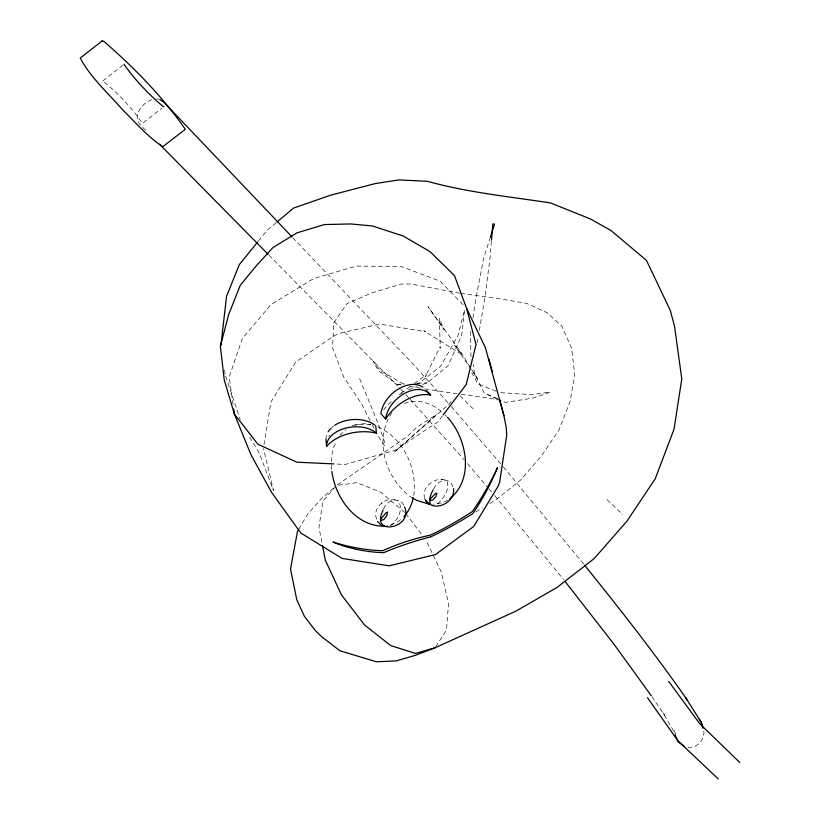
<?xml version="1.0" encoding="UTF-8"?>
<svg xmlns="http://www.w3.org/2000/svg" width="820" height="820" viewBox="0 0 820 820"><rect width="100%" height="100%" fill="white"/><g stroke="black" fill="none" stroke-linecap="round" stroke-linejoin="round"><path stroke-width="0.61" stroke-dasharray="4.1 3.07" d="M491.405 241.326L489.991 258.464L484.702 299.197L479.372 330.327M413.813 495.587C417.606 468.199 403.009 437.08 376.739 426.441M331.403 461.711L332.182 453.265L333.894 446.808L336.62 441.232M470.844 331.649L469.901 337.861L470.516 338.158L471.049 360.175M472.925 317.965L475.948 298.08L483.8 257.675L489.909 238.671M263.999 444.686L270.938 402.036L295.723 362.061L334.304 335.646L339.142 333.443L379.455 324.043L425.467 331.68L423.848 330.798L462.408 354.906L454.577 345.425L477.773 378.881L470.998 368.6M477.055 342.668L477.875 339.039M391.878 412.778C373.418 439.715 385.656 478.829 410.871 497.074M298.726 529.3L307.469 514.519L320.599 499.452L334.539 487.172M435.686 646.755L446.459 630.119L448.54 603.54L441.344 572.155L426.103 540.37M383.719 508.82C387.05 499.339 400.724 496.11 404.619 506.914M433.77 488.843C437.039 480.469 449.298 476 452.845 486.67M442.462 415.853L437.859 421.91L395.199 450.221L345.333 464.448L335.134 463.966M258.474 241.018L267.248 230.215L276.012 222.835M451.226 401.431L448.796 404.291L394.133 452.414L436.455 414.53L416.796 427.158L407.468 436.322L337.44 484.815M339.941 435.338L346.009 429.659M395.445 499.575C384.672 497.084 372.054 508.308 376.657 519.296M437.449 503.91C443.63 498.509 449.831 489.704 447.136 481.207L445.885 480.1C435.143 476.41 421.049 486.926 424.657 498.509M422.648 384.436L427.404 382.796L447.935 365.884L461.701 335.401L464.581 309.847L458.011 335.472L440.699 366.12L419.266 383.104L414.387 383.381M123.072 65.108L102.367 81.293L103.125 81.231C117.957 93.295 131.784 107.461 142.373 123.379L161.94 108.107M390.32 525.764C397.833 520.638 404.547 507.98 397.474 500.231M410.082 386.63L398.827 394.82L402.077 393.118M414.172 383.657L426.451 374.719L425.139 376.944L440.237 346.716L440.258 348.233L439.335 318.457L444.122 329.619L427.968 306.608L461.691 353.276L469.665 366.417M400.519 519.788L397.023 522.268L391.068 524.872L386.876 525.753M381.423 503.234L382.345 502.639M475.846 511.967L482.303 508.062M489.837 503.5L496.295 499.595L520.577 480.079L541.835 455.387L559.148 429.598L570.156 401.287L574.769 374.781L571.643 348.285L561.915 326.329L547.043 312.666L526.85 303.482L502.711 299.249L461.035 293.396M408.585 389.695L416.703 386.497M151.792 99.681C145.325 101.987 139.984 107.266 137.842 113.806C135.146 120.96 141.286 126.403 146.114 130.626M447.71 500.313L441.755 502.916L432.97 504.238M404.311 403.563C417.544 397.669 433.206 403.686 443.128 413.157M354.752 425.088L360.759 423.786L366.632 423.745L370.937 424.739M403.553 384.098L380.07 370.291L373.336 361.343L378.04 370.363L397.28 384.334L404.608 383.924M417.359 383.34L427.404 382.796M688.082 747.194C698.742 748.609 707.373 736.37 702.576 726.786M156.569 99.005L158.834 99.138M500.764 392.698L531.216 394.604L550.23 392.124L532.723 398.151L505.386 402.394L500.846 400.416M461.188 394.379L488.689 398.028L501.881 400.662L498.498 399.227M424.78 388.905L458.677 394.02M441.529 479.403L442.81 479.608M459.784 293.181L410.892 284.027L401.226 284.038L370.947 293.212L346.911 303.656L333.812 322.701L332.541 347.762L343.723 377.087L361.63 403.891A212.739 6.242 65.6 0 0 370.086 420.588M397.28 384.334L402.282 385.164M409.774 386.415L421.029 388.29M496.079 391.222L477.865 383.821L471.787 372.567M497.371 398.756L484.405 393.272L474.503 374.197L473.468 364.357M487.223 394.461L499.718 399.914M404.957 512.459L380.736 492.226L356.731 482.662L336.395 485.532L322.978 500.999L318.949 527.209L322.27 544.367M607.015 499.698L622.862 514.601M460.02 395.824L473.745 409.395M444.911 414.776L446.654 416.509M269.001 255.184L399.76 388.116M463.085 304.773L440.289 281.26L401.626 266.643L356.392 266.08L316.059 277.816L311.139 280.03L270.928 304.609L242.279 338.639L229.231 376.933L233.013 404.157M292.801 237.708L414.612 365.73L450.436 405.551M400.631 389.049L404.957 393.743M405.818 394.686L409.282 398.438M410.143 399.381L464.181 459.784M451.266 406.505L502.516 465.914M467.482 463.659L488.084 487.849M488.915 488.812L493.855 494.624M494.675 495.587L563.473 579.453M503.336 466.877L583.809 564.242M405.715 513.453L422.331 535.378M651.9 696.682L664.62 715.286L662.888 712.59L675.413 734.197L674.317 730.692L674.727 732.895M249.741 437.132L259.263 453.101L273.48 490.514L263.497 448.56M359.652 378.737L373.961 413.311A212.739 6.242 65.6 0 1 377.005 433.626M225.695 376.257L240.27 419.666M224.557 370.097L225.285 375.047M331.413 465.35L331.669 470.219M373.971 428.009A212.739 6.242 65.6 0 1 372.372 424.975M383.627 409.928A39.175 26.465 -42.3 0 1 392.852 400.529M328.574 436.486A39.093 25.102 -5.4 0 1 330.05 435.194M352.272 425.436A39.093 25.102 -5.4 0 1 371.245 424.975M325.991 439.212A27.501 17.784 -5.2 0 1 327.611 432.663M331.803 427.507A27.501 17.784 -5.2 0 1 333.719 425.98"/><path stroke-width="1.23" d="M491.498 240.106L492.83 223.932L494.583 224.157L490.298 237.482M404.619 506.914C414.018 527.762 369.287 537.561 383.207 509.958M220.898 345.312L226.566 296.286L239.348 264.573L257.675 241.992M453.573 488.566C454.967 499.882 441.918 508.923 431.545 505.263L430.356 504.044C428.501 499.267 430.91 494.111 433.093 489.868M387.553 512.039L386.691 515.882L383.883 519.531L380.982 520.392M413.3 497.822C411.804 504.679 408.626 511.485 403.911 516.723M436.886 493.066L435.871 496.694L432.786 499.974L429.721 500.589M298.726 529.3L297.486 531.411L290.516 569.049L296.768 599.697L304.425 616.374L315.577 630.826L321.635 636.658L339.931 650.783L376.441 661.791L396.214 660.899L415.238 655.364L435.02 647.8L515.995 611.095L557.087 587.407L594.213 558.533L627.013 521.1L655.18 478.88L674.06 429.116L681.789 378.922L674.553 326.309L670.299 310.421L646.478 260.401L611.023 230.543L590.523 219.022L550.456 202.909C509.24 196.626 467.646 192.495 427.343 181.281L398.797 179.928L375.263 183.577L330.839 195.129L293.55 208.075L276.986 222.015M386.394 512.336L380.849 519.121M443.22 414.848L466.201 384.549L476.02 344.564L466.601 308.392L454.505 275.602L429.957 251.586L403.143 235.986L372.393 225.971L350.765 223.942L324.259 224.577L297.024 232.849L272.947 247.578L255.491 266.705L240.25 285.36L228.688 314.572L220.375 346.255L224.26 379.988L234.397 414.059L251.012 454.813L271.512 492.266L299.341 531.001L301.432 533.41L342.042 558.399L389.131 565.831L435.41 554.586L473.724 526.481L498.273 485.942L499.636 482.262L506.709 435.266L506.227 427.394L503.89 415.545L485.389 347.649L466.601 308.392M435.727 493.353L429.711 499.472M449.78 498.827C474.524 478.839 466.98 438.577 447.525 417.38M435.02 647.8L415.525 653.448L390.73 645.586L364.562 624.994L341.448 594.869L325.356 560.296L322.506 545.597M163.897 106.579L163.354 106.733C148.727 94.31 135.023 80.104 124.066 64.339M384.785 526.194C355.767 526.747 335.257 497.904 331.885 471.438M333.853 463.905L296.871 462.193L257.91 444.225L234.397 414.059L233.71 409.108M429.249 504.218L416.929 500.466L411.876 497.648M159.797 99.517L163.918 102.254L291.91 236.775M684.393 746.323L678.273 741.936L675.137 735.089M718.31 779L677.791 740.634L647.492 697.758M381.115 525.036L377.589 521.561M427.63 502.783L428.973 504.085L424.996 499.298M425.682 500.897L427.148 502.311M739.753 762.477L699.737 723.711L668.669 681.41M159.572 144.258L268.099 254.282M426.574 390.74L430.592 395.014A39.298 26.455 -42.4 0 0 385.636 418.999L380.921 413.751A27.531 18.737 -42.5 0 1 397.638 389.479A27.531 18.737 -42.5 0 1 422.935 387.153M584.619 565.246C619.5 608.532 653.868 652.289 685.776 697.83L687.498 700.546M565.072 581.452L613.668 643.772L651.193 695.647M699.275 719.242L701.243 722.348L703.017 728.139M685.776 697.83L701.243 722.348L702.576 726.786M499.646 399.74L503.89 415.545M488.945 359.078L492.512 372.372M375.724 425.795L376.452 433.083A39.216 25.072 -5.4 0 0 326.544 446.51L325.991 439.212M385.636 418.999A27.624 18.727 -42.5 0 1 404.865 393.231A27.624 18.727 -42.5 0 1 430.592 395.014M326.544 446.51A27.583 17.773 -5.3 0 1 345.363 428.194A27.583 17.773 -5.3 0 1 376.452 433.083M328.143 431.761A27.501 17.784 -5.2 0 1 330.942 428.317M334.755 425.272A27.501 17.784 -5.2 0 1 374.853 425.098M102.049 41L80.247 58.035C90.589 77.664 107.943 92.875 122.364 109.531C135.382 122.303 147.426 136.622 162.79 146.667L185.351 129.324C162.503 96.514 133.824 67.332 103.648 41.184L102.049 41M430.879 536.782A169.371 54.171 -38.2 0 0 472.976 513.484A63.991 15.088 -60.9 0 0 497.525 467.595A72.56 17.22 -60.9 0 1 472.422 511.475A141.04 44.71 -38.1 0 1 430.305 535.153A76.414 23.093 -13.6 0 0 382.909 550.702A52.593 14.329 10.5 0 1 333.012 542.01A43.409 11.746 10.4 0 0 383.76 552.649A112.647 33.394 -13.8 0 1 430.879 536.782"/></g></svg>
